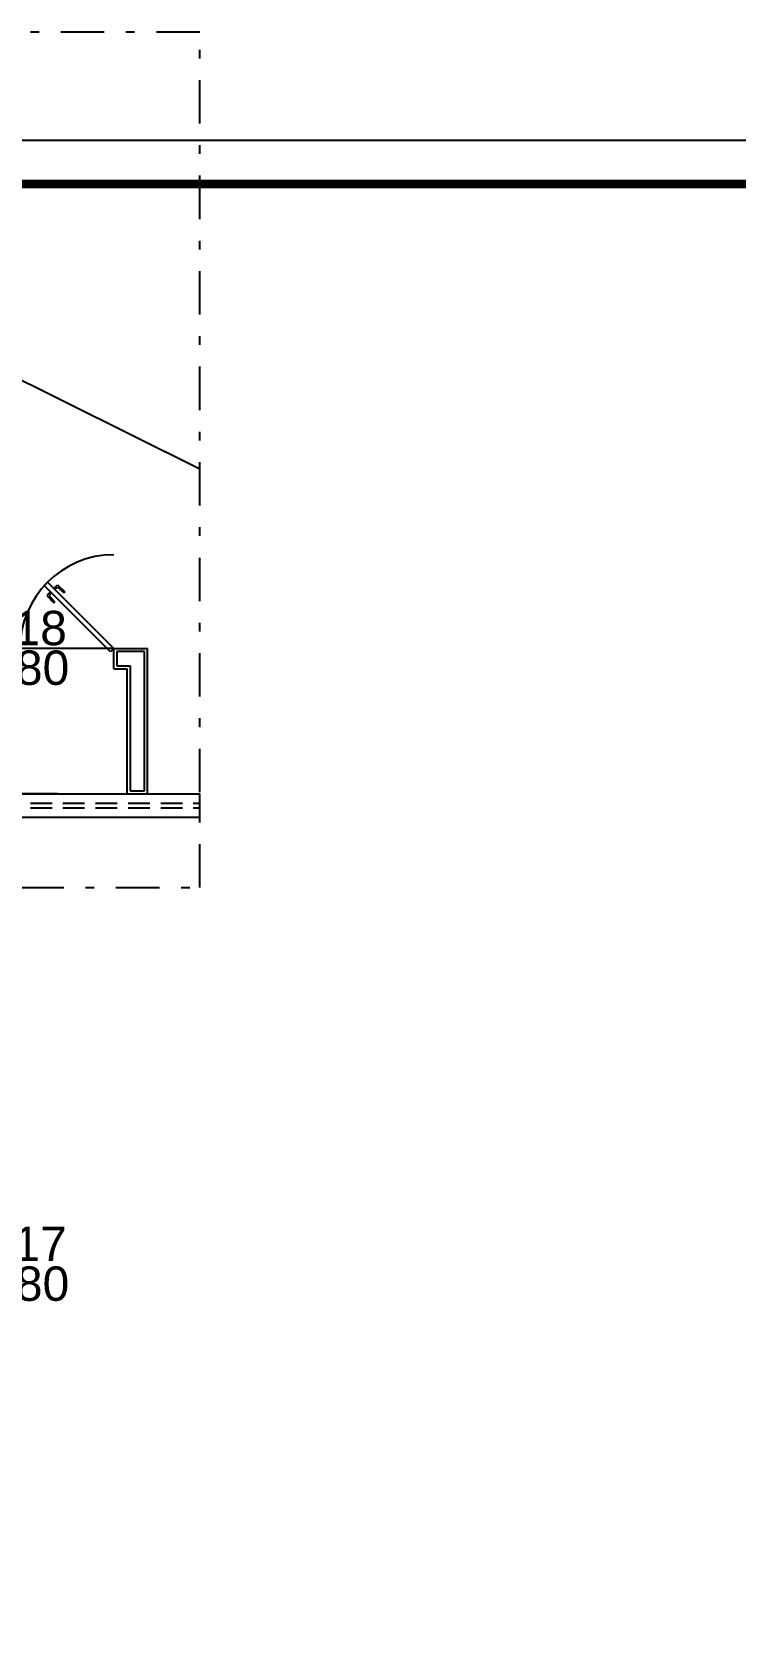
# Model space of a CAD drawing. Header units: millimetres. Extents: x 2317 to 2736, y 1295 to 1343.
# Drawn here: x 2518.68 to 2526.78, y 1323.99 to 1342.55 of the extents above; entities that cross this region are included whole.
import ezdxf

# ---------------------------------------------------------------- set-up
doc = ezdxf.new("R2010")
doc.units = ezdxf.units.MM
doc.linetypes.add('DASHDOT', pattern=[1, 0.5, -0.25, 0, -0.25])
doc.linetypes.add('HIDDEN', pattern=[0.375, 0.25, -0.125])
doc.layers.add('ARQUITETONICO', color=8, linetype='Continuous')
doc.layers.add('BL-CRM-03', color=7, linetype='Continuous')
doc.layers.add('LC-Textos', color=3, linetype='Continuous', lineweight=20)
doc.styles.add('Arial', font='arial.ttf')

# ---------------------------------------------------------------- blocks, each defined once
blk = doc.blocks.new('1')
at = {"layer": 'LC-Textos', "char_height": 0.22, "attachment_point": 7, "line_spacing_factor": 0.798, "style": 'Arial'}
for s, insert, width in [('SM18', (4.507, 8.682), 0.528), ('60x80', (4.488, 8.428), 2.112), ('SM17', (4.507, 4.742), 0.528), ('60x80', (4.488, 4.487), 2.112)]:
    blk.add_mtext(s, dxfattribs=dict(at, insert=insert, width=width))

msp = doc.modelspace()

# ---------------------------------------------------------------- linework, layer by layer
msp.add_lwpolyline([(2491.473, 1299.254), (2549.673, 1299.254), (2549.673, 1341.304), (2491.473, 1341.304)], close=True)
at = {"const_width": 0.1}
msp.add_lwpolyline([(2491.973, 1299.754), (2549.173, 1299.754), (2549.173, 1340.804), (2491.973, 1340.804)], close=True, dxfattribs=at)
at = {"layer": 'ARQUITETONICO', "linetype": 'DASHDOT'}
for p, q in [((2520.607, 1342.553), (2496.115, 1342.553)), ((2520.607, 1332.701), (2520.607, 1342.553)), ((2518.542, 1332.701), (2520.607, 1332.701)), ((2518.542, 1332.701), (2520.607, 1332.701))]:
    msp.add_line(p, q, dxfattribs=at)
at = {"layer": 'ARQUITETONICO'}
for p, q in [((2517.215, 1339.213), (2520.607, 1337.524)), ((2518.816, 1336.181), (2518.854, 1336.219)), ((2519.58, 1335.417), (2518.816, 1336.181)), ((2518.854, 1336.219), (2519.618, 1335.455)), ((2518.927, 1336.146), (2518.971, 1336.189)), ((2518.94, 1336.133), (2518.97, 1336.163)), ((2518.97, 1336.163), (2519.046, 1336.098)), ((2518.971, 1336.189), (2519.054, 1336.107)), ((2518.889, 1336.108), (2518.846, 1336.064)), ((2518.846, 1336.064), (2518.928, 1335.981)), ((2518.902, 1336.095), (2518.872, 1336.065)), ((2518.872, 1336.065), (2518.937, 1335.989)), ((2518.928, 1335.981), (2518.937, 1335.989)), ((2519.054, 1336.107), (2519.046, 1336.098)), ((2519.618, 1335.455), (2517.458, 1335.455)), ((2519.618, 1335.455), (2519.58, 1335.417)), ((2519.618, 1335.455), (2520.005, 1335.455)), ((2519.618, 1335.221), (2519.618, 1335.455)), ((2519.969, 1335.419), (2519.654, 1335.419)), ((2519.654, 1335.419), (2519.654, 1335.257)), ((2519.969, 1333.817), (2519.969, 1335.419)), ((2520.005, 1333.781), (2520.005, 1335.455)), ((2519.618, 1335.221), (2519.771, 1335.221)), ((2519.654, 1335.257), (2519.807, 1335.257)), ((2519.771, 1333.781), (2519.771, 1335.221)), ((2519.807, 1335.257), (2519.807, 1333.817)), ((2518.974, 1333.781), (2517.907, 1333.781)), ((2517.907, 1333.781), (2520.607, 1333.781)), ((2519.807, 1333.817), (2519.969, 1333.817)), ((2520.607, 1333.511), (2520.607, 1333.781)), ((2517.907, 1333.511), (2520.607, 1333.511))]:
    msp.add_line(p, q, dxfattribs=at)
at = {"layer": 'ARQUITETONICO', "linetype": 'HIDDEN'}
for p, q in [((2517.907, 1333.673), (2520.607, 1333.673)), ((2517.907, 1333.619), (2520.607, 1333.619))]:
    msp.add_line(p, q, dxfattribs=at)
at = {"layer": 'ARQUITETONICO'}
msp.add_arc((2519.618, 1335.455), 1.08, 90, 180, dxfattribs=at)

# ---------------------------------------------------------------- block references
at = {"layer": 'BL-CRM-03', "xscale": 1.8, "yscale": 1.8, "zscale": 1.8}
msp.add_blockref('1', (2509.52, 1319.86), dxfattribs=at)

doc.saveas('drawing.dxf')
